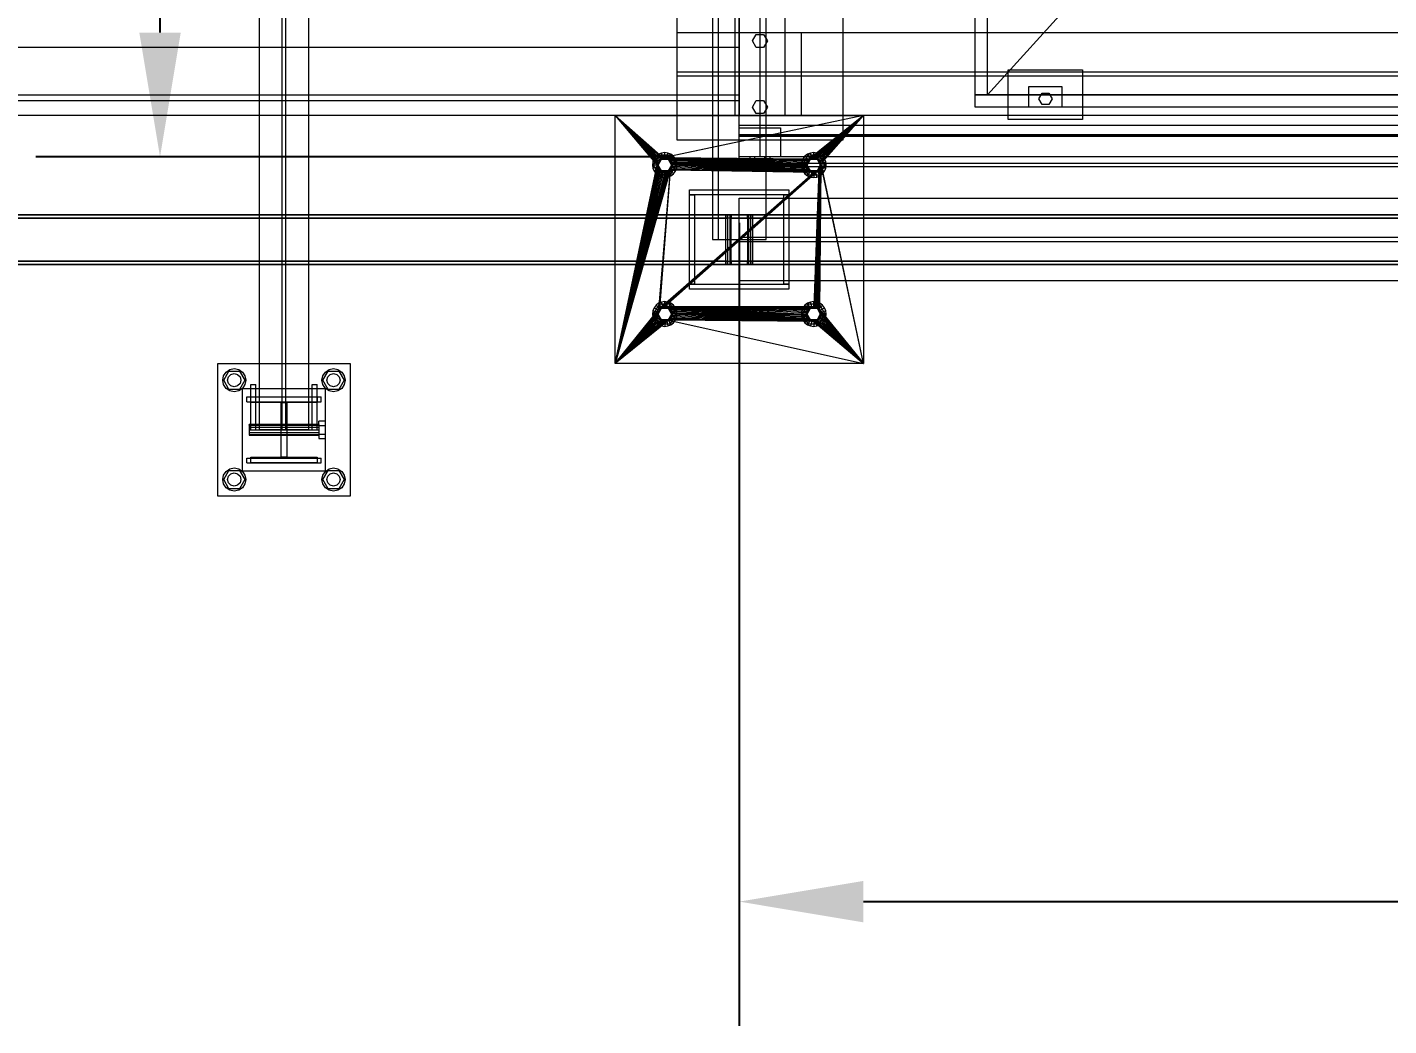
# Model space of a CAD drawing. Header units: millimetres. Extents: x -1970 to 34302, y -65268 to 6837.
# Drawn here: x 9709 to 11355, y -19700 to -18494 of the extents above; entities that cross this region are included whole.
import ezdxf

# ---------------------------------------------------------------- set-up
doc = ezdxf.new("R2010")
doc.units = ezdxf.units.MM
for name, color, linetype, lineweight in [('COTAS_O', 1, 'Continuous', 0), ('superior_C01', 7, 'Continuous', 0), ('superior_mezcladora', 7, 'Continuous', 0)]:
    doc.layers.add(name, color=color, linetype=linetype, lineweight=lineweight)
doc.dimstyles.new('R19_100', dxfattribs={"dimtxt": 250, "dimasz": 150, "dimexe": 150, "dimexo": 80, "dimgap": 100, "dimtad": 1, "dimtih": 1, "dimtoh": 1, "dimdsep": 46, "dimcen": 0.09, "dimadec": 0, "dimazin": 0, "dimtfac": 1, "dimtdec": 4, "dimtofl": 0, "dimtmove": 0, "dimatfit": 3, "dimfxl": 1, "dimtolj": 1, "dimtzin": 0, "dimarcsym": 0})

# ---------------------------------------------------------------- blocks, each defined once
blk = doc.blocks.new('*D28')
at = {"layer": 'COTAS_O', "color": 0, "lineweight": -2, "transparency": 16777216}
for p, q in [((10569.5, -18730), (10569.5, -19700)), ((16769.5, -18730), (16769.5, -19700)), ((10719.5, -19550), (16619.5, -19550))]:
    blk.add_line(p, q, dxfattribs=at)
at = {"layer": 'COTAS_O', "color": 0, "transparency": 16777216}
for points in [[(10719.5, -19525), (10719.5, -19575), (10569.5, -19550)], [(16619.5, -19525), (16619.5, -19575), (16769.5, -19550)]]:
    blk.add_solid(points, dxfattribs=at)
at = {"layer": 'Defpoints', "color": 0, "transparency": 16777216}
for p in [(10569.5, -18650), (16769.5, -18650), (16769.5, -19550)]:
    blk.add_point(p, dxfattribs=at)
blk = doc.blocks.new('*D29')
at = {"layer": 'COTAS_O', "color": 0, "lineweight": -2, "transparency": 16777216}
for p, q in [((10489.5, -17350), (9719.5, -17350)), ((9869.5, -18500), (9869.5, -17500)), ((10489.5, -18650), (9719.5, -18650))]:
    blk.add_line(p, q, dxfattribs=at)
at = {"layer": 'COTAS_O', "color": 0, "transparency": 16777216}
for points in [[(9844.5, -17500), (9894.5, -17500), (9869.5, -17350)], [(9844.5, -18500), (9894.5, -18500), (9869.5, -18650)]]:
    blk.add_solid(points, dxfattribs=at)
at = {"layer": 'Defpoints', "color": 0, "transparency": 16777216}
for p in [(9869.5, -17350), (10569.5, -17350), (10569.5, -18650)]:
    blk.add_point(p, dxfattribs=at)

msp = doc.modelspace()

# ---------------------------------------------------------------- linework, layer by layer
at = {"layer": 'superior_C01'}
for p, q in [((9989.232, -17020), (9989.232, -18980)), ((10016.732, -17020), (10016.732, -18980)), ((10021.732, -18980), (10021.732, -17020)), ((10049.232, -18980), (10049.232, -17020)), ((9939.232, -19060), (9939.232, -18900)), ((9939.232, -18900), (10099.232, -18900)), ((9949.332, -18910.101), (9953.874, -18907.066)), ((9953.874, -18907.066), (9959.232, -18906)), ((9959.232, -18906), (9964.589, -18907.066)), ((9964.589, -18907.066), (9969.131, -18910.101)), ((10069.332, -18910.101), (10073.874, -18907.066)), ((10073.874, -18907.066), (10079.232, -18906)), ((10079.232, -18906), (10084.589, -18907.066)), ((10084.589, -18907.066), (10089.131, -18910.101)), ((10099.232, -18900), (10099.232, -19060)), ((9945.232, -18920), (9946.298, -18914.642)), ((9946.298, -18925.358), (9945.232, -18920)), ((9946.298, -18914.642), (9949.332, -18910.101)), ((9946.432, -18920), (9952.832, -18908.915)), ((9952.832, -18931.085), (9946.432, -18920)), ((9951.232, -18920), (9952.304, -18916)), ((9952.304, -18924), (9951.232, -18920)), ((9952.304, -18916), (9955.232, -18913.072)), ((9952.832, -18908.915), (9965.632, -18908.915)), ((9955.232, -18913.072), (9959.232, -18912)), ((9959.232, -18912), (9963.232, -18913.072)), ((9963.232, -18913.072), (9966.16, -18916)), ((9965.632, -18908.915), (9972.032, -18920)), ((9972.032, -18920), (9965.632, -18931.085)), ((9966.16, -18916), (9967.232, -18920)), ((9967.232, -18920), (9966.16, -18924)), ((9969.131, -18910.101), (9972.166, -18914.642)), ((9972.166, -18914.642), (9973.232, -18920)), ((9973.232, -18920), (9972.166, -18925.358)), ((10065.232, -18920), (10066.298, -18914.642)), ((10066.298, -18925.358), (10065.232, -18920)), ((10066.298, -18914.642), (10069.332, -18910.101)), ((10066.432, -18920), (10072.832, -18908.915)), ((10072.832, -18931.085), (10066.432, -18920)), ((10071.232, -18920), (10072.304, -18916)), ((10072.304, -18924), (10071.232, -18920)), ((10072.304, -18916), (10075.232, -18913.072)), ((10072.832, -18908.915), (10085.632, -18908.915)), ((10075.232, -18913.072), (10079.232, -18912)), ((10079.232, -18912), (10083.232, -18913.072)), ((10083.232, -18913.072), (10086.16, -18916)), ((10085.632, -18908.915), (10092.032, -18920)), ((10092.032, -18920), (10085.632, -18931.085)), ((10086.16, -18916), (10087.232, -18920)), ((10087.232, -18920), (10086.16, -18924)), ((10089.131, -18910.101), (10092.166, -18914.642)), ((10092.166, -18914.642), (10093.232, -18920)), ((10093.232, -18920), (10092.166, -18925.358)), ((9949.332, -18929.899), (9946.298, -18925.358)), ((9953.874, -18932.934), (9949.332, -18929.899)), ((9955.232, -18926.928), (9952.304, -18924)), ((9965.632, -18931.085), (9952.832, -18931.085)), ((9959.232, -18934), (9953.874, -18932.934)), ((9959.232, -18928), (9955.232, -18926.928)), ((9963.232, -18926.928), (9959.232, -18928)), ((9964.589, -18932.934), (9959.232, -18934)), ((9966.16, -18924), (9963.232, -18926.928)), ((9969.131, -18929.899), (9964.589, -18932.934)), ((9972.166, -18925.358), (9969.131, -18929.899)), ((9969.232, -19030), (9969.232, -18930)), ((9969.232, -18930), (10069.232, -18930)), ((9979.232, -18980), (9979.232, -18925)), ((9979.232, -18925), (9985.232, -18925)), ((9985.232, -18980), (9985.232, -18925)), ((10053.232, -18980), (10053.232, -18925)), ((10053.232, -18925), (10059.232, -18925)), ((10059.232, -18980), (10059.232, -18925)), ((10069.332, -18929.899), (10066.298, -18925.358)), ((10069.232, -18930), (10069.232, -19030)), ((10073.874, -18932.934), (10069.332, -18929.899)), ((10075.232, -18926.928), (10072.304, -18924)), ((10085.632, -18931.085), (10072.832, -18931.085)), ((10079.232, -18934), (10073.874, -18932.934)), ((10079.232, -18928), (10075.232, -18926.928)), ((10083.232, -18926.928), (10079.232, -18928)), ((10084.589, -18932.934), (10079.232, -18934)), ((10086.16, -18924), (10083.232, -18926.928)), ((10089.131, -18929.899), (10084.589, -18932.934)), ((10092.166, -18925.358), (10089.131, -18929.899)), ((9974.232, -18940), (10064.232, -18940)), ((9974.232, -18946), (9974.232, -18940)), ((9974.232, -18946), (10064.232, -18946)), ((9979.232, -18947), (9979.232, -18940)), ((9979.232, -18940), (10059.232, -18940)), ((10059.232, -18947), (9979.232, -18947)), ((10015.732, -19013), (10015.732, -18947)), ((10015.732, -18947), (10022.732, -18947)), ((10022.732, -18947), (10022.732, -19013)), ((10059.232, -18940), (10059.232, -18947)), ((10064.232, -18946), (10064.232, -18940)), ((10061.232, -18974.8), (10061.232, -18969.6)), ((10069.232, -18969.6), (10061.232, -18969.6)), ((10069.232, -18969.6), (10069.232, -18974.8)), ((9977.232, -18974.457), (9977.232, -18973.6)), ((10061.232, -18973.6), (9977.232, -18973.6)), ((9977.232, -18974.457), (9977.232, -18976.8)), ((9977.232, -18974.457), (10061.232, -18974.457)), ((9977.232, -18976.8), (9977.232, -18980)), ((9977.232, -18976.8), (10061.232, -18976.8)), ((9977.232, -18980), (9977.232, -18983.2)), ((9977.232, -18980), (10061.232, -18980)), ((9977.232, -18983.2), (9977.232, -18985.543)), ((9977.232, -18983.2), (10061.232, -18983.2)), ((9977.232, -18985.543), (9977.232, -18986.4)), ((9977.232, -18985.543), (10061.232, -18985.543)), ((9977.232, -18986.4), (10061.232, -18986.4)), ((9979.232, -18980), (9985.232, -18980)), ((10049.232, -18980), (9989.232, -18980)), ((10021.732, -18980), (10016.732, -18980)), ((10053.232, -18980), (10059.232, -18980)), ((10061.232, -18973.6), (10061.232, -18974.457)), ((10061.232, -18974.457), (10061.232, -18976.8)), ((10061.232, -18974.8), (10061.232, -18985.2)), ((10061.232, -18974.8), (10069.232, -18974.8)), ((10061.232, -18976.8), (10061.232, -18980)), ((10061.232, -18980), (10061.232, -18983.2)), ((10061.232, -18983.2), (10061.232, -18985.543)), ((10061.232, -18985.2), (10061.232, -18990.4)), ((10061.232, -18985.2), (10069.232, -18985.2)), ((10061.232, -18985.543), (10061.232, -18986.4)), ((10069.232, -18974.8), (10069.232, -18985.2)), ((10069.232, -18985.2), (10069.232, -18990.4)), ((10061.232, -18990.4), (10069.232, -18990.4)), ((9974.232, -19014), (10064.232, -19014)), ((9974.232, -19020), (9974.232, -19014)), ((9974.232, -19020), (10064.232, -19020)), ((9979.232, -19020), (9979.232, -19013)), ((9979.232, -19013), (10059.232, -19013)), ((10059.232, -19020), (9979.232, -19020)), ((10022.732, -19013), (10015.732, -19013)), ((10059.232, -19013), (10059.232, -19020)), ((10064.232, -19020), (10064.232, -19014)), ((9945.232, -19040), (9946.298, -19034.642)), ((9946.298, -19034.642), (9949.332, -19030.101)), ((9946.432, -19040), (9952.832, -19028.915)), ((9949.332, -19030.101), (9953.874, -19027.066)), ((9951.232, -19040), (9952.304, -19036)), ((9952.304, -19036), (9955.232, -19033.072)), ((9952.832, -19028.915), (9965.632, -19028.915)), ((9953.874, -19027.066), (9959.232, -19026)), ((9955.232, -19033.072), (9959.232, -19032)), ((9959.232, -19026), (9964.589, -19027.066)), ((9959.232, -19032), (9963.232, -19033.072)), ((9963.232, -19033.072), (9966.16, -19036)), ((9964.589, -19027.066), (9969.131, -19030.101)), ((9965.632, -19028.915), (9972.032, -19040)), ((9966.16, -19036), (9967.232, -19040)), ((9969.131, -19030.101), (9972.166, -19034.642)), ((10069.232, -19030), (9969.232, -19030)), ((9972.166, -19034.642), (9973.232, -19040)), ((10065.232, -19040), (10066.298, -19034.642)), ((10066.298, -19034.642), (10069.332, -19030.101)), ((10066.432, -19040), (10072.832, -19028.915)), ((10069.332, -19030.101), (10073.874, -19027.066)), ((10071.232, -19040), (10072.304, -19036)), ((10072.304, -19036), (10075.232, -19033.072)), ((10072.832, -19028.915), (10085.632, -19028.915)), ((10073.874, -19027.066), (10079.232, -19026)), ((10075.232, -19033.072), (10079.232, -19032)), ((10079.232, -19026), (10084.589, -19027.066)), ((10079.232, -19032), (10083.232, -19033.072)), ((10083.232, -19033.072), (10086.16, -19036)), ((10084.589, -19027.066), (10089.131, -19030.101)), ((10085.632, -19028.915), (10092.032, -19040)), ((10086.16, -19036), (10087.232, -19040)), ((10089.131, -19030.101), (10092.166, -19034.642)), ((10092.166, -19034.642), (10093.232, -19040)), ((9946.298, -19045.358), (9945.232, -19040)), ((9949.332, -19049.899), (9946.298, -19045.358)), ((9952.832, -19051.085), (9946.432, -19040)), ((9953.874, -19052.934), (9949.332, -19049.899)), ((9952.304, -19044), (9951.232, -19040)), ((9955.232, -19046.928), (9952.304, -19044)), ((9965.632, -19051.085), (9952.832, -19051.085)), ((9959.232, -19054), (9953.874, -19052.934)), ((9959.232, -19048), (9955.232, -19046.928)), ((9963.232, -19046.928), (9959.232, -19048)), ((9964.589, -19052.934), (9959.232, -19054)), ((9966.16, -19044), (9963.232, -19046.928)), ((9969.131, -19049.899), (9964.589, -19052.934)), ((9972.032, -19040), (9965.632, -19051.085)), ((9967.232, -19040), (9966.16, -19044)), ((9972.166, -19045.358), (9969.131, -19049.899)), ((9973.232, -19040), (9972.166, -19045.358)), ((10066.298, -19045.358), (10065.232, -19040)), ((10069.332, -19049.899), (10066.298, -19045.358)), ((10072.832, -19051.085), (10066.432, -19040)), ((10073.874, -19052.934), (10069.332, -19049.899)), ((10072.304, -19044), (10071.232, -19040)), ((10075.232, -19046.928), (10072.304, -19044)), ((10085.632, -19051.085), (10072.832, -19051.085)), ((10079.232, -19054), (10073.874, -19052.934)), ((10079.232, -19048), (10075.232, -19046.928)), ((10083.232, -19046.928), (10079.232, -19048)), ((10084.589, -19052.934), (10079.232, -19054)), ((10086.16, -19044), (10083.232, -19046.928)), ((10089.131, -19049.899), (10084.589, -19052.934)), ((10092.032, -19040), (10085.632, -19051.085)), ((10087.232, -19040), (10086.16, -19044)), ((10092.166, -19045.358), (10089.131, -19049.899)), ((10093.232, -19040), (10092.166, -19045.358)), ((10099.232, -19060), (9939.232, -19060))]:
    msp.add_line(p, q, dxfattribs=at)
at = {"layer": 'superior_mezcladora'}
for p, q in [((10537.029, -17250), (10537.029, -18750)), ((10544.529, -18750), (10544.529, -17250)), ((10602.029, -18750), (10602.029, -17250)), ((10569.529, -18650), (10569.529, -17350)), ((10594.529, -17350), (10594.529, -18650)), ((10569.529, -18625), (10569.529, -17375)), ((10594.529, -17375), (10594.529, -18625)), ((10564.529, -18600), (10564.529, -17400)), ((10569.529, -17400), (10569.529, -18600)), ((10624.529, -17400), (10624.529, -18600)), ((10854.529, -18575), (10854.529, -17425)), ((10869.529, -18575), (10869.529, -17425)), ((10869.529, -18575), (11119.529, -18300)), ((10494.529, -18630), (10494.529, -18470)), ((10694.529, -18470), (10694.529, -18630)), ((10494.529, -18600), (10494.529, -18500)), ((10494.529, -18500), (16814.529, -18500)), ((10544.529, -18600), (10544.529, -18500)), ((10544.529, -18500), (10644.529, -18500)), ((10585.529, -18510), (10590.029, -18502.206)), ((10590.029, -18517.794), (10585.529, -18510)), ((10590.029, -18502.206), (10599.029, -18502.206)), ((10599.029, -18502.206), (10603.529, -18510)), ((10603.529, -18510), (10599.029, -18517.794)), ((10644.529, -18500), (10644.529, -18600)), ((9119.529, -18517.5), (10569.529, -18517.5)), ((10569.529, -18517.5), (10569.529, -18582.5)), ((10599.029, -18517.794), (10590.029, -18517.794)), ((10894.529, -18605), (10894.529, -18545)), ((10894.529, -18545), (10984.529, -18545)), ((10984.529, -18545), (10984.529, -18605)), ((10494.529, -18552.8), (10494.529, -18547.2)), ((10494.529, -18547.2), (16814.529, -18547.2)), ((16814.529, -18552.8), (10494.529, -18552.8)), ((9119.529, -18575), (10569.529, -18575)), ((10569.529, -18575), (10569.529, -18582.5)), ((10854.529, -18590), (10854.529, -18575)), ((10854.529, -18575), (11834.529, -18575)), ((10869.529, -18575), (10854.529, -18575)), ((11819.529, -18575), (10869.529, -18575)), ((10919.529, -18590), (10919.529, -18565)), ((10919.529, -18565), (10959.529, -18565)), ((10931.529, -18580), (10935.529, -18573.072)), ((10935.529, -18573.072), (10943.529, -18573.072)), ((10943.529, -18573.072), (10947.529, -18580)), ((10959.529, -18565), (10959.529, -18590)), ((10569.529, -18582.5), (9119.529, -18582.5)), ((10585.529, -18590), (10590.029, -18582.206)), ((10590.029, -18597.794), (10585.529, -18590)), ((10590.029, -18582.206), (10599.029, -18582.206)), ((10599.029, -18582.206), (10603.529, -18590)), ((10603.529, -18590), (10599.029, -18597.794)), ((11834.529, -18590), (10854.529, -18590)), ((10959.529, -18590), (10919.529, -18590)), ((10935.529, -18586.928), (10931.529, -18580)), ((10943.529, -18586.928), (10935.529, -18586.928)), ((10947.529, -18580), (10943.529, -18586.928)), ((10569.529, -18600), (9119.529, -18600)), ((10419.529, -18900), (10419.529, -18600)), ((10419.529, -18600), (10470.529, -18660)), ((10419.529, -18600), (10470.702, -18658.244)), ((10419.529, -18600), (10471.214, -18656.556)), ((10419.529, -18600), (10472.045, -18655)), ((10419.529, -18600), (10473.165, -18653.636)), ((10419.529, -18600), (10474.528, -18652.517)), ((10419.529, -18600), (10476.084, -18651.685)), ((10419.529, -18600), (10477.773, -18651.173)), ((10419.529, -18600), (10719.529, -18600)), ((10719.529, -18600), (10477.773, -18651.173)), ((10719.529, -18600), (10479.529, -18651)), ((16814.529, -18600), (10494.529, -18600)), ((10644.529, -18600), (10544.529, -18600)), ((10624.529, -18600), (10564.529, -18600)), ((10599.029, -18597.794), (10590.029, -18597.794)), ((10719.529, -18600), (10654.528, -18652.517)), ((10719.529, -18600), (10656.084, -18651.685)), ((10719.529, -18600), (10657.773, -18651.173)), ((10719.529, -18600), (10659.529, -18651)), ((10719.529, -18600), (10661.284, -18651.173)), ((10719.529, -18600), (10662.973, -18651.685)), ((10719.529, -18600), (10664.529, -18652.517)), ((10719.529, -18600), (10665.893, -18653.636)), ((10719.529, -18600), (10667.012, -18655)), ((10719.529, -18600), (10667.843, -18656.556)), ((10719.529, -18600), (10668.356, -18658.244)), ((10719.529, -18600), (10719.529, -18900)), ((10984.529, -18605), (10894.529, -18605)), ((10569.529, -18662), (10569.529, -18612)), ((10569.529, -18612), (16769.529, -18612)), ((10569.529, -18650), (10569.529, -18615)), ((10569.529, -18615), (10619.529, -18615)), ((10569.529, -18658), (10569.529, -18623)), ((10569.529, -18623), (16769.529, -18623)), ((10569.529, -18650), (10569.529, -18625)), ((10569.529, -18625), (16769.529, -18625)), ((10594.529, -18625), (10569.529, -18625)), ((16169.529, -18625), (10594.529, -18625)), ((10619.529, -18615), (10619.529, -18650)), ((10694.529, -18630), (10494.529, -18630)), ((10419.529, -18900), (10470.529, -18660)), ((10465.04, -18656.118), (10464.529, -18660)), ((10470.529, -18660), (10464.529, -18660)), ((10464.529, -18660), (10465.04, -18663.882)), ((10466.538, -18652.5), (10465.04, -18656.118)), ((10470.835, -18657.671), (10465.04, -18656.118)), ((10472.604, -18648.006), (10465.679, -18660)), ((10471.529, -18660), (10465.679, -18660)), ((10465.679, -18660), (10472.604, -18671.994)), ((10468.922, -18649.393), (10466.538, -18652.5)), ((10471.734, -18655.5), (10466.538, -18652.5)), ((10472.029, -18647.01), (10468.922, -18649.393)), ((10473.165, -18653.636), (10468.922, -18649.393)), ((10470.529, -18660), (10470.835, -18657.671)), ((10470.702, -18658.244), (10470.529, -18660)), ((10470.529, -18660), (10470.702, -18661.756)), ((10470.835, -18662.329), (10470.529, -18660)), ((10471.214, -18656.556), (10470.702, -18658.244)), ((10470.835, -18657.671), (10471.734, -18655.5)), ((10472.045, -18655), (10471.214, -18656.556)), ((10471.529, -18660), (10475.529, -18653.072)), ((10471.529, -18660), (10471.801, -18657.929)), ((10471.801, -18662.071), (10471.529, -18660)), ((10475.529, -18666.928), (10471.529, -18660)), ((10471.734, -18655.5), (10473.165, -18653.636)), ((10471.801, -18657.929), (10472.6, -18656)), ((10475.646, -18645.511), (10472.029, -18647.01)), ((10475.029, -18652.206), (10472.029, -18647.01)), ((10473.165, -18653.636), (10472.045, -18655)), ((10472.6, -18656), (10473.872, -18654.343)), ((10486.454, -18648.006), (10472.604, -18648.006)), ((10475.529, -18653.072), (10472.604, -18648.006)), ((10473.165, -18653.636), (10475.029, -18652.206)), ((10474.528, -18652.517), (10473.165, -18653.636)), ((10473.872, -18654.343), (10475.529, -18653.072)), ((10476.084, -18651.685), (10474.528, -18652.517)), ((10475.029, -18652.206), (10477.199, -18651.307)), ((10475.529, -18653.072), (10477.458, -18652.273)), ((10475.529, -18653.072), (10483.529, -18653.072)), ((10479.529, -18645), (10475.646, -18645.511)), ((10477.199, -18651.307), (10475.646, -18645.511)), ((10477.773, -18651.173), (10476.084, -18651.685)), ((10477.199, -18651.307), (10479.529, -18651)), ((10477.458, -18652.273), (10479.529, -18652)), ((10479.529, -18651), (10477.773, -18651.173)), ((10483.411, -18645.511), (10479.529, -18645)), ((10479.529, -18651), (10479.529, -18645)), ((10481.284, -18651.173), (10479.529, -18651)), ((10479.529, -18651), (10650.702, -18658.244)), ((10479.529, -18651), (10651.214, -18656.556)), ((10479.529, -18651), (10652.045, -18655)), ((10479.529, -18651), (10653.165, -18653.636)), ((10479.529, -18651), (10654.528, -18652.517)), ((10479.529, -18651), (10481.858, -18651.307)), ((10479.529, -18652), (10481.599, -18652.273)), ((10482.973, -18651.685), (10481.284, -18651.173)), ((10481.284, -18651.173), (10650.702, -18658.244)), ((10481.599, -18652.273), (10483.529, -18653.072)), ((10481.858, -18651.307), (10483.411, -18645.511)), ((10481.858, -18651.307), (10484.029, -18652.206)), ((10484.529, -18652.517), (10482.973, -18651.685)), ((10482.973, -18651.685), (10650.702, -18658.244)), ((10487.029, -18647.01), (10483.411, -18645.511)), ((10483.529, -18653.072), (10486.454, -18648.006)), ((10483.529, -18653.072), (10485.185, -18654.343)), ((10483.529, -18653.072), (10487.529, -18660)), ((10487.529, -18660), (10483.529, -18666.928)), ((10484.029, -18652.206), (10487.029, -18647.01)), ((10484.029, -18652.206), (10485.893, -18653.636)), ((10485.893, -18653.636), (10484.529, -18652.517)), ((10484.529, -18652.517), (10650.702, -18658.244)), ((10485.185, -18654.343), (10486.457, -18656)), ((10485.893, -18653.636), (10490.135, -18649.393)), ((10487.012, -18655), (10485.893, -18653.636)), ((10485.893, -18653.636), (10650.702, -18658.244)), ((10485.893, -18653.636), (10487.323, -18655.5)), ((10493.379, -18660), (10486.454, -18648.006)), ((10486.454, -18671.994), (10493.379, -18660)), ((10486.457, -18656), (10487.256, -18657.929)), ((10487.843, -18656.556), (10487.012, -18655)), ((10487.012, -18655), (10650.702, -18658.244)), ((10490.135, -18649.393), (10487.029, -18647.01)), ((10487.256, -18657.929), (10487.529, -18660)), ((10487.529, -18660), (10487.256, -18662.071)), ((10487.323, -18655.5), (10492.519, -18652.5)), ((10487.323, -18655.5), (10488.222, -18657.671)), ((10493.379, -18660), (10487.529, -18660)), ((10488.356, -18658.244), (10487.843, -18656.556)), ((10487.843, -18656.556), (10650.702, -18658.244)), ((10488.222, -18657.671), (10494.017, -18656.118)), ((10488.222, -18657.671), (10488.529, -18660)), ((10488.529, -18660), (10488.222, -18662.329)), ((10488.529, -18660), (10488.356, -18658.244)), ((10488.356, -18658.244), (10650.702, -18658.244)), ((10488.356, -18661.756), (10488.529, -18660)), ((10488.529, -18660), (10650.702, -18658.244)), ((10650.529, -18660), (10488.529, -18660)), ((10650.702, -18661.756), (10488.529, -18660)), ((10651.214, -18663.444), (10488.529, -18660)), ((10652.045, -18665), (10488.529, -18660)), ((10653.165, -18666.364), (10488.529, -18660)), ((10654.528, -18667.483), (10488.529, -18660)), ((10656.084, -18668.315), (10488.529, -18660)), ((10657.773, -18668.827), (10488.529, -18660)), ((10659.529, -18669), (10488.529, -18660)), ((10494.529, -18660), (10488.529, -18660)), ((10492.519, -18652.5), (10490.135, -18649.393)), ((10494.017, -18656.118), (10492.519, -18652.5)), ((10494.529, -18660), (10494.017, -18656.118)), ((10494.017, -18663.882), (10494.529, -18660)), ((16769.529, -18650), (10569.529, -18650)), ((10594.529, -18650), (10569.529, -18650)), ((10619.529, -18650), (10569.529, -18650)), ((16769.529, -18658), (10569.529, -18658)), ((10588.529, -18650), (10582.529, -18650)), ((10582.529, -18662), (10582.529, -18650)), ((10600.529, -18650), (10588.529, -18650)), ((10588.529, -18662), (10588.529, -18650)), ((10606.529, -18650), (10600.529, -18650)), ((10600.529, -18662), (10600.529, -18650)), ((10606.529, -18650), (10606.529, -18662)), ((10645.04, -18656.118), (10644.529, -18660)), ((10650.529, -18660), (10644.529, -18660)), ((10644.529, -18660), (10645.04, -18663.882)), ((10646.538, -18652.5), (10645.04, -18656.118)), ((10650.835, -18657.671), (10645.04, -18656.118)), ((10652.604, -18648.006), (10645.679, -18660)), ((10651.529, -18660), (10645.679, -18660)), ((10645.679, -18660), (10652.604, -18671.994)), ((10648.922, -18649.393), (10646.538, -18652.5)), ((10651.734, -18655.5), (10646.538, -18652.5)), ((10652.029, -18647.01), (10648.922, -18649.393)), ((10653.165, -18653.636), (10648.922, -18649.393)), ((10650.529, -18660), (10650.835, -18657.671)), ((10650.702, -18658.244), (10650.529, -18660)), ((10650.529, -18660), (10650.702, -18661.756)), ((10650.835, -18662.329), (10650.529, -18660)), ((10651.214, -18656.556), (10650.702, -18658.244)), ((10650.835, -18657.671), (10651.734, -18655.5)), ((10652.045, -18655), (10651.214, -18656.556)), ((10651.529, -18660), (10655.529, -18653.072)), ((10651.529, -18660), (10651.801, -18657.929)), ((10651.801, -18662.071), (10651.529, -18660)), ((10655.529, -18666.928), (10651.529, -18660)), ((10651.734, -18655.5), (10653.165, -18653.636)), ((10651.801, -18657.929), (10652.6, -18656)), ((10655.646, -18645.511), (10652.029, -18647.01)), ((10655.029, -18652.206), (10652.029, -18647.01)), ((10653.165, -18653.636), (10652.045, -18655)), ((10652.6, -18656), (10653.872, -18654.343)), ((10666.454, -18648.006), (10652.604, -18648.006)), ((10655.529, -18653.072), (10652.604, -18648.006)), ((10653.165, -18653.636), (10655.029, -18652.206)), ((10654.528, -18652.517), (10653.165, -18653.636)), ((10653.872, -18654.343), (10655.529, -18653.072)), ((10656.084, -18651.685), (10654.528, -18652.517)), ((10655.029, -18652.206), (10657.199, -18651.307)), ((10655.529, -18653.072), (10657.458, -18652.273)), ((10655.529, -18653.072), (10663.529, -18653.072)), ((10659.529, -18645), (10655.646, -18645.511)), ((10657.199, -18651.307), (10655.646, -18645.511)), ((10657.773, -18651.173), (10656.084, -18651.685)), ((10657.199, -18651.307), (10659.529, -18651)), ((10657.458, -18652.273), (10659.529, -18652)), ((10659.529, -18651), (10657.773, -18651.173)), ((10663.411, -18645.511), (10659.529, -18645)), ((10659.529, -18651), (10659.529, -18645)), ((10661.284, -18651.173), (10659.529, -18651)), ((10659.529, -18651), (10661.858, -18651.307)), ((10659.529, -18652), (10661.599, -18652.273)), ((10668.529, -18660), (10659.529, -18831)), ((10662.973, -18651.685), (10661.284, -18651.173)), ((10668.529, -18660), (10661.284, -18831.173)), ((10661.599, -18652.273), (10663.529, -18653.072)), ((10661.858, -18651.307), (10663.411, -18645.511)), ((10661.858, -18651.307), (10664.029, -18652.206)), ((10664.529, -18652.517), (10662.973, -18651.685)), ((10662.973, -18831.685), (10668.529, -18660)), ((10667.029, -18647.01), (10663.411, -18645.511)), ((10663.529, -18653.072), (10666.454, -18648.006)), ((10663.529, -18653.072), (10665.185, -18654.343)), ((10663.529, -18653.072), (10667.529, -18660)), ((10667.529, -18660), (10663.529, -18666.928)), ((10664.029, -18652.206), (10667.029, -18647.01)), ((10664.029, -18652.206), (10665.893, -18653.636)), ((10665.893, -18653.636), (10664.529, -18652.517)), ((10664.529, -18832.517), (10668.529, -18660)), ((10665.185, -18654.343), (10666.457, -18656)), ((10665.893, -18653.636), (10670.135, -18649.393)), ((10667.012, -18655), (10665.893, -18653.636)), ((10665.893, -18653.636), (10667.323, -18655.5)), ((10665.893, -18833.636), (10668.529, -18660)), ((10673.379, -18660), (10666.454, -18648.006)), ((10666.454, -18671.994), (10673.379, -18660)), ((10666.457, -18656), (10667.256, -18657.929)), ((10667.843, -18656.556), (10667.012, -18655)), ((10667.012, -18835), (10668.529, -18660)), ((10670.135, -18649.393), (10667.029, -18647.01)), ((10667.256, -18657.929), (10667.529, -18660)), ((10667.529, -18660), (10667.256, -18662.071)), ((10667.323, -18655.5), (10672.519, -18652.5)), ((10667.323, -18655.5), (10668.222, -18657.671)), ((10673.379, -18660), (10667.529, -18660)), ((10668.356, -18658.244), (10667.843, -18656.556)), ((10668.222, -18657.671), (10674.017, -18656.118)), ((10668.222, -18657.671), (10668.529, -18660)), ((10668.529, -18660), (10668.222, -18662.329)), ((10719.529, -18900), (10668.356, -18658.244)), ((10668.529, -18660), (10668.356, -18658.244)), ((10668.356, -18661.756), (10668.529, -18660)), ((10719.529, -18900), (10668.529, -18660)), ((10674.529, -18660), (10668.529, -18660)), ((10672.519, -18652.5), (10670.135, -18649.393)), ((10674.017, -18656.118), (10672.519, -18652.5)), ((10674.529, -18660), (10674.017, -18656.118)), ((10674.017, -18663.882), (10674.529, -18660)), ((10470.702, -18661.756), (10419.529, -18900)), ((10471.214, -18663.444), (10419.529, -18900)), ((10472.045, -18665), (10419.529, -18900)), ((10473.165, -18666.364), (10419.529, -18900)), ((10485.893, -18666.364), (10419.529, -18900)), ((10474.528, -18667.483), (10419.529, -18900)), ((10484.529, -18667.483), (10419.529, -18900)), ((10476.084, -18668.315), (10419.529, -18900)), ((10482.973, -18668.315), (10419.529, -18900)), ((10477.773, -18668.827), (10419.529, -18900)), ((10481.284, -18668.827), (10419.529, -18900)), ((10479.529, -18669), (10419.529, -18900)), ((10470.835, -18662.329), (10465.04, -18663.882)), ((10465.04, -18663.882), (10466.538, -18667.5)), ((10471.734, -18664.5), (10466.538, -18667.5)), ((10466.538, -18667.5), (10468.922, -18670.607)), ((10473.165, -18666.364), (10468.922, -18670.607)), ((10468.922, -18670.607), (10472.029, -18672.99)), ((10470.702, -18661.756), (10471.214, -18663.444)), ((10471.734, -18664.5), (10470.835, -18662.329)), ((10471.214, -18663.444), (10472.045, -18665)), ((10473.165, -18666.364), (10471.734, -18664.5)), ((10472.6, -18664), (10471.801, -18662.071)), ((10475.029, -18667.794), (10472.029, -18672.99)), ((10472.029, -18672.99), (10475.646, -18674.489)), ((10472.045, -18665), (10473.165, -18666.364)), ((10485.893, -18666.364), (10472.045, -18835)), ((10473.872, -18665.657), (10472.6, -18664)), ((10475.529, -18666.928), (10472.604, -18671.994)), ((10472.604, -18671.994), (10486.454, -18671.994)), ((10473.165, -18666.364), (10474.528, -18667.483)), ((10485.893, -18666.364), (10473.165, -18833.636)), ((10665.893, -18666.364), (10473.165, -18833.636)), ((10475.029, -18667.794), (10473.165, -18666.364)), ((10664.529, -18667.483), (10473.165, -18833.636)), ((10662.973, -18668.315), (10473.165, -18833.636)), ((10661.284, -18668.827), (10473.165, -18833.636)), ((10659.529, -18669), (10473.165, -18833.636)), ((10475.529, -18666.928), (10473.872, -18665.657)), ((10665.893, -18666.364), (10474.528, -18832.517)), ((10474.528, -18667.483), (10476.084, -18668.315)), ((10477.199, -18668.693), (10475.029, -18667.794)), ((10477.458, -18667.727), (10475.529, -18666.928)), ((10483.529, -18666.928), (10475.529, -18666.928)), ((10477.199, -18668.693), (10475.646, -18674.489)), ((10475.646, -18674.489), (10479.529, -18675)), ((10665.893, -18666.364), (10476.084, -18831.685)), ((10476.084, -18668.315), (10477.773, -18668.827)), ((10479.529, -18669), (10477.199, -18668.693)), ((10479.529, -18668), (10477.458, -18667.727)), ((10665.893, -18666.364), (10477.773, -18831.173)), ((10477.773, -18668.827), (10479.529, -18669)), ((10665.893, -18666.364), (10479.529, -18831)), ((10481.599, -18667.727), (10479.529, -18668)), ((10481.858, -18668.693), (10479.529, -18669)), ((10479.529, -18669), (10481.284, -18668.827)), ((10479.529, -18669), (10479.529, -18675)), ((10479.529, -18675), (10483.411, -18674.489)), ((10481.284, -18668.827), (10482.973, -18668.315)), ((10483.529, -18666.928), (10481.599, -18667.727)), ((10484.029, -18667.794), (10481.858, -18668.693)), ((10481.858, -18668.693), (10483.411, -18674.489)), ((10482.973, -18668.315), (10484.529, -18667.483)), ((10483.411, -18674.489), (10487.029, -18672.99)), ((10485.185, -18665.657), (10483.529, -18666.928)), ((10483.529, -18666.928), (10486.454, -18671.994)), ((10485.893, -18666.364), (10484.029, -18667.794)), ((10484.029, -18667.794), (10487.029, -18672.99)), ((10484.529, -18667.483), (10485.893, -18666.364)), ((10486.457, -18664), (10485.185, -18665.657)), ((10487.323, -18664.5), (10485.893, -18666.364)), ((10485.893, -18666.364), (10487.012, -18665)), ((10659.529, -18669), (10485.893, -18666.364)), ((10485.893, -18666.364), (10490.135, -18670.607)), ((10487.256, -18662.071), (10486.457, -18664)), ((10487.012, -18665), (10487.843, -18663.444)), ((10659.529, -18669), (10487.012, -18665)), ((10487.029, -18672.99), (10490.135, -18670.607)), ((10488.222, -18662.329), (10487.323, -18664.5)), ((10487.323, -18664.5), (10492.519, -18667.5)), ((10487.843, -18663.444), (10488.356, -18661.756)), ((10659.529, -18669), (10487.843, -18663.444)), ((10488.222, -18662.329), (10494.017, -18663.882)), ((10659.529, -18669), (10488.356, -18661.756)), ((10490.135, -18670.607), (10492.519, -18667.5)), ((10492.519, -18667.5), (10494.017, -18663.882)), ((16769.529, -18662), (10569.529, -18662)), ((10588.529, -18662), (10582.529, -18662)), ((10600.529, -18662), (10588.529, -18662)), ((10600.529, -18662), (10606.529, -18662)), ((10650.835, -18662.329), (10645.04, -18663.882)), ((10645.04, -18663.882), (10646.538, -18667.5)), ((10651.734, -18664.5), (10646.538, -18667.5)), ((10646.538, -18667.5), (10648.922, -18670.607)), ((10653.165, -18666.364), (10648.922, -18670.607)), ((10648.922, -18670.607), (10652.029, -18672.99)), ((10650.702, -18661.756), (10651.214, -18663.444)), ((10651.734, -18664.5), (10650.835, -18662.329)), ((10651.214, -18663.444), (10652.045, -18665)), ((10653.165, -18666.364), (10651.734, -18664.5)), ((10652.6, -18664), (10651.801, -18662.071)), ((10655.029, -18667.794), (10652.029, -18672.99)), ((10652.029, -18672.99), (10655.646, -18674.489)), ((10652.045, -18665), (10653.165, -18666.364)), ((10653.872, -18665.657), (10652.6, -18664)), ((10655.529, -18666.928), (10652.604, -18671.994)), ((10652.604, -18671.994), (10666.454, -18671.994)), ((10653.165, -18666.364), (10654.528, -18667.483)), ((10655.029, -18667.794), (10653.165, -18666.364)), ((10655.529, -18666.928), (10653.872, -18665.657)), ((10654.528, -18667.483), (10656.084, -18668.315)), ((10657.199, -18668.693), (10655.029, -18667.794)), ((10657.458, -18667.727), (10655.529, -18666.928)), ((10663.529, -18666.928), (10655.529, -18666.928)), ((10657.199, -18668.693), (10655.646, -18674.489)), ((10655.646, -18674.489), (10659.529, -18675)), ((10656.084, -18668.315), (10657.773, -18668.827)), ((10659.529, -18669), (10657.199, -18668.693)), ((10659.529, -18668), (10657.458, -18667.727)), ((10657.773, -18668.827), (10659.529, -18669)), ((10668.356, -18661.756), (10659.529, -18831)), ((10667.843, -18663.444), (10659.529, -18831)), ((10667.012, -18665), (10659.529, -18831)), ((10665.893, -18666.364), (10659.529, -18831)), ((10661.599, -18667.727), (10659.529, -18668)), ((10661.858, -18668.693), (10659.529, -18669)), ((10659.529, -18669), (10661.284, -18668.827)), ((10659.529, -18669), (10659.529, -18675)), ((10659.529, -18675), (10663.411, -18674.489)), ((10661.284, -18668.827), (10662.973, -18668.315)), ((10663.529, -18666.928), (10661.599, -18667.727)), ((10664.029, -18667.794), (10661.858, -18668.693)), ((10661.858, -18668.693), (10663.411, -18674.489)), ((10662.973, -18668.315), (10664.529, -18667.483)), ((10663.411, -18674.489), (10667.029, -18672.99)), ((10665.185, -18665.657), (10663.529, -18666.928)), ((10663.529, -18666.928), (10666.454, -18671.994)), ((10665.893, -18666.364), (10664.029, -18667.794)), ((10664.029, -18667.794), (10667.029, -18672.99)), ((10664.529, -18667.483), (10665.893, -18666.364)), ((10666.457, -18664), (10665.185, -18665.657)), ((10667.323, -18664.5), (10665.893, -18666.364)), ((10665.893, -18666.364), (10667.012, -18665)), ((10665.893, -18666.364), (10670.135, -18670.607)), ((10667.256, -18662.071), (10666.457, -18664)), ((10667.012, -18665), (10667.843, -18663.444)), ((10667.029, -18672.99), (10670.135, -18670.607)), ((10668.222, -18662.329), (10667.323, -18664.5)), ((10667.323, -18664.5), (10672.519, -18667.5)), ((10667.843, -18663.444), (10668.356, -18661.756)), ((10668.222, -18662.329), (10674.017, -18663.882)), ((10670.135, -18670.607), (10672.519, -18667.5)), ((10672.519, -18667.5), (10674.017, -18663.882)), ((10509.529, -18696), (10509.529, -18690)), ((10509.529, -18690), (10629.529, -18690)), ((10629.529, -18690), (10629.529, -18696)), ((10629.529, -18696), (10509.529, -18696)), ((10509.529, -18804), (10509.529, -18696)), ((10509.529, -18696), (10515.529, -18696)), ((10515.529, -18696), (10515.529, -18804)), ((10569.529, -18800), (10569.529, -18700)), ((10569.529, -18700), (16769.529, -18700)), ((10623.529, -18804), (10623.529, -18696)), ((10623.529, -18696), (10629.529, -18696)), ((10629.529, -18696), (10629.529, -18804)), ((10553.33, -18720), (9228.33, -18720)), ((9230.49, -18720), (10555.49, -18720)), ((9230.49, -18724), (10555.49, -18724)), ((10583.567, -18720), (9258.567, -18720)), ((10583.567, -18724), (9258.567, -18724)), ((9260.727, -18720), (10585.727, -18720)), ((10553.33, -18780), (10553.33, -18720)), ((10553.33, -18720), (10555.49, -18720)), ((10555.49, -18720), (10555.49, -18780)), ((10555.49, -18724), (10555.49, -18720)), ((10555.49, -18720), (10583.567, -18720)), ((10583.567, -18724), (10555.49, -18724)), ((12624.784, -18720), (10558.117, -18720)), ((10558.117, -18720), (10558.117, -18780)), ((10559.639, -18720), (10558.117, -18720)), ((10559.639, -18780), (10559.639, -18720)), ((10559.639, -18720), (12626.305, -18720)), ((10559.639, -18720), (10559.639, -18724)), ((10579.418, -18720), (10559.639, -18720)), ((10559.639, -18724), (12626.305, -18724)), ((10559.639, -18724), (10579.418, -18724)), ((12646.085, -18720), (10579.418, -18720)), ((10579.418, -18720), (10579.418, -18780)), ((10580.94, -18720), (10579.418, -18720)), ((10579.418, -18724), (10579.418, -18720)), ((12646.085, -18724), (10579.418, -18724)), ((10580.94, -18780), (10580.94, -18720)), ((10580.94, -18720), (12647.606, -18720)), ((10583.567, -18780), (10583.567, -18720)), ((10583.567, -18720), (10585.727, -18720)), ((10583.567, -18720), (10583.567, -18724)), ((10585.727, -18720), (10585.727, -18780)), ((10537.029, -18750), (10602.029, -18750)), ((10537.029, -18750), (10544.529, -18750)), ((10569.529, -18752.8), (10569.529, -18747.2)), ((10569.529, -18747.2), (16769.529, -18747.2)), ((16769.529, -18752.8), (10569.529, -18752.8)), ((9228.33, -18780), (10553.33, -18780)), ((10555.49, -18776), (9230.49, -18776)), ((10555.49, -18780), (9230.49, -18780)), ((9258.567, -18776), (10583.567, -18776)), ((9258.567, -18780), (10583.567, -18780)), ((10585.727, -18780), (9260.727, -18780)), ((10555.49, -18780), (10553.33, -18780)), ((10555.49, -18780), (10555.49, -18776)), ((10555.49, -18776), (10583.567, -18776)), ((10583.567, -18780), (10555.49, -18780)), ((10558.117, -18780), (12624.784, -18780)), ((10558.117, -18780), (10559.639, -18780)), ((12626.305, -18776), (10559.639, -18776)), ((10559.639, -18776), (10559.639, -18780)), ((10579.418, -18776), (10559.639, -18776)), ((12626.305, -18780), (10559.639, -18780)), ((10559.639, -18780), (10579.418, -18780)), ((10579.418, -18780), (10579.418, -18776)), ((10579.418, -18776), (12646.085, -18776)), ((10579.418, -18780), (12646.085, -18780)), ((10579.418, -18780), (10580.94, -18780)), ((12647.606, -18780), (10580.94, -18780)), ((10583.567, -18776), (10583.567, -18780)), ((10585.727, -18780), (10583.567, -18780)), ((10509.529, -18810), (10509.529, -18804)), ((10509.529, -18804), (10629.529, -18804)), ((10515.529, -18804), (10509.529, -18804)), ((16769.529, -18800), (10569.529, -18800)), ((10629.529, -18804), (10623.529, -18804)), ((10629.529, -18804), (10629.529, -18810)), ((10629.529, -18810), (10509.529, -18810)), ((10419.529, -18900), (10472.045, -18835)), ((10419.529, -18900), (10471.214, -18836.556)), ((10419.529, -18900), (10470.702, -18838.244)), ((10470.529, -18840), (10419.529, -18900)), ((10465.04, -18836.118), (10464.529, -18840)), ((10470.529, -18840), (10464.529, -18840)), ((10464.529, -18840), (10465.04, -18843.882)), ((10466.538, -18832.5), (10465.04, -18836.118)), ((10470.835, -18837.671), (10465.04, -18836.118)), ((10472.604, -18828.006), (10465.679, -18840)), ((10471.529, -18840), (10465.679, -18840)), ((10465.679, -18840), (10472.604, -18851.994)), ((10468.922, -18829.393), (10466.538, -18832.5)), ((10471.734, -18835.5), (10466.538, -18832.5)), ((10472.029, -18827.01), (10468.922, -18829.393)), ((10473.165, -18833.636), (10468.922, -18829.393)), ((10470.529, -18840), (10470.835, -18837.671)), ((10470.702, -18838.244), (10470.529, -18840)), ((10470.529, -18840), (10470.702, -18841.756)), ((10470.835, -18842.329), (10470.529, -18840)), ((10471.214, -18836.556), (10470.702, -18838.244)), ((10470.835, -18837.671), (10471.734, -18835.5)), ((10472.045, -18835), (10471.214, -18836.556)), ((10471.529, -18840), (10475.529, -18833.072)), ((10471.529, -18840), (10471.801, -18837.929)), ((10471.801, -18842.071), (10471.529, -18840)), ((10475.529, -18846.928), (10471.529, -18840)), ((10471.734, -18835.5), (10473.165, -18833.636)), ((10471.801, -18837.929), (10472.6, -18836)), ((10475.646, -18825.511), (10472.029, -18827.01)), ((10475.029, -18832.206), (10472.029, -18827.01)), ((10473.165, -18833.636), (10472.045, -18835)), ((10472.6, -18836), (10473.872, -18834.343)), ((10486.454, -18828.006), (10472.604, -18828.006)), ((10475.529, -18833.072), (10472.604, -18828.006)), ((10473.165, -18833.636), (10475.029, -18832.206)), ((10474.528, -18832.517), (10473.165, -18833.636)), ((10473.872, -18834.343), (10475.529, -18833.072)), ((10476.084, -18831.685), (10474.528, -18832.517)), ((10475.029, -18832.206), (10477.199, -18831.307)), ((10475.529, -18833.072), (10477.458, -18832.273)), ((10475.529, -18833.072), (10483.529, -18833.072)), ((10479.529, -18825), (10475.646, -18825.511)), ((10477.199, -18831.307), (10475.646, -18825.511)), ((10477.773, -18831.173), (10476.084, -18831.685)), ((10477.199, -18831.307), (10479.529, -18831)), ((10477.458, -18832.273), (10479.529, -18832)), ((10479.529, -18831), (10477.773, -18831.173)), ((10483.411, -18825.511), (10479.529, -18825)), ((10479.529, -18831), (10479.529, -18825)), ((10481.284, -18831.173), (10479.529, -18831)), ((10479.529, -18831), (10650.529, -18840)), ((10479.529, -18831), (10650.702, -18838.244)), ((10479.529, -18831), (10651.214, -18836.556)), ((10479.529, -18831), (10652.045, -18835)), ((10479.529, -18831), (10653.165, -18833.636)), ((10479.529, -18831), (10654.528, -18832.517)), ((10479.529, -18831), (10656.084, -18831.685)), ((10479.529, -18831), (10657.773, -18831.173)), ((10479.529, -18831), (10659.529, -18831)), ((10479.529, -18831), (10481.858, -18831.307)), ((10479.529, -18832), (10481.599, -18832.273)), ((10482.973, -18831.685), (10481.284, -18831.173)), ((10481.284, -18831.173), (10650.529, -18840)), ((10481.599, -18832.273), (10483.529, -18833.072)), ((10481.858, -18831.307), (10483.411, -18825.511)), ((10481.858, -18831.307), (10484.029, -18832.206)), ((10484.529, -18832.517), (10482.973, -18831.685)), ((10482.973, -18831.685), (10650.529, -18840)), ((10487.029, -18827.01), (10483.411, -18825.511)), ((10483.529, -18833.072), (10486.454, -18828.006)), ((10483.529, -18833.072), (10485.185, -18834.343)), ((10483.529, -18833.072), (10487.529, -18840)), ((10487.529, -18840), (10483.529, -18846.928)), ((10484.029, -18832.206), (10487.029, -18827.01)), ((10484.029, -18832.206), (10485.893, -18833.636)), ((10485.893, -18833.636), (10484.529, -18832.517)), ((10484.529, -18832.517), (10650.529, -18840)), ((10485.185, -18834.343), (10486.457, -18836)), ((10485.893, -18833.636), (10490.135, -18829.393)), ((10487.012, -18835), (10485.893, -18833.636)), ((10485.893, -18833.636), (10650.529, -18840)), ((10485.893, -18833.636), (10487.323, -18835.5)), ((10493.379, -18840), (10486.454, -18828.006)), ((10486.454, -18851.994), (10493.379, -18840)), ((10486.457, -18836), (10487.256, -18837.929)), ((10487.843, -18836.556), (10487.012, -18835)), ((10487.012, -18835), (10650.529, -18840)), ((10490.135, -18829.393), (10487.029, -18827.01)), ((10487.256, -18837.929), (10487.529, -18840)), ((10487.529, -18840), (10487.256, -18842.071)), ((10487.323, -18835.5), (10492.519, -18832.5)), ((10487.323, -18835.5), (10488.222, -18837.671)), ((10493.379, -18840), (10487.529, -18840)), ((10488.356, -18838.244), (10487.843, -18836.556)), ((10487.843, -18836.556), (10650.529, -18840)), ((10488.222, -18837.671), (10494.017, -18836.118)), ((10488.222, -18837.671), (10488.529, -18840)), ((10488.529, -18840), (10488.222, -18842.329)), ((10488.529, -18840), (10488.356, -18838.244)), ((10488.356, -18838.244), (10650.529, -18840)), ((10488.356, -18841.756), (10488.529, -18840)), ((10650.529, -18840), (10488.529, -18840)), ((10650.702, -18841.756), (10488.529, -18840)), ((10651.214, -18843.444), (10488.529, -18840)), ((10652.045, -18845), (10488.529, -18840)), ((10653.165, -18846.364), (10488.529, -18840)), ((10654.528, -18847.483), (10488.529, -18840)), ((10656.084, -18848.315), (10488.529, -18840)), ((10657.773, -18848.827), (10488.529, -18840)), ((10659.529, -18849), (10488.529, -18840)), ((10494.529, -18840), (10488.529, -18840)), ((10492.519, -18832.5), (10490.135, -18829.393)), ((10494.017, -18836.118), (10492.519, -18832.5)), ((10494.529, -18840), (10494.017, -18836.118)), ((10494.017, -18843.882), (10494.529, -18840)), ((10645.04, -18836.118), (10644.529, -18840)), ((10650.529, -18840), (10644.529, -18840)), ((10644.529, -18840), (10645.04, -18843.882)), ((10646.538, -18832.5), (10645.04, -18836.118)), ((10650.835, -18837.671), (10645.04, -18836.118)), ((10652.604, -18828.006), (10645.679, -18840)), ((10651.529, -18840), (10645.679, -18840)), ((10645.679, -18840), (10652.604, -18851.994)), ((10648.922, -18829.393), (10646.538, -18832.5)), ((10651.734, -18835.5), (10646.538, -18832.5)), ((10652.029, -18827.01), (10648.922, -18829.393)), ((10653.165, -18833.636), (10648.922, -18829.393)), ((10650.529, -18840), (10650.835, -18837.671)), ((10650.702, -18838.244), (10650.529, -18840)), ((10650.529, -18840), (10650.702, -18841.756)), ((10650.835, -18842.329), (10650.529, -18840)), ((10651.214, -18836.556), (10650.702, -18838.244)), ((10650.835, -18837.671), (10651.734, -18835.5)), ((10652.045, -18835), (10651.214, -18836.556)), ((10651.529, -18840), (10655.529, -18833.072)), ((10651.529, -18840), (10651.801, -18837.929)), ((10651.801, -18842.071), (10651.529, -18840)), ((10655.529, -18846.928), (10651.529, -18840)), ((10651.734, -18835.5), (10653.165, -18833.636)), ((10651.801, -18837.929), (10652.6, -18836)), ((10655.646, -18825.511), (10652.029, -18827.01)), ((10655.029, -18832.206), (10652.029, -18827.01)), ((10653.165, -18833.636), (10652.045, -18835)), ((10652.6, -18836), (10653.872, -18834.343)), ((10666.454, -18828.006), (10652.604, -18828.006)), ((10655.529, -18833.072), (10652.604, -18828.006)), ((10653.165, -18833.636), (10655.029, -18832.206)), ((10654.528, -18832.517), (10653.165, -18833.636)), ((10653.872, -18834.343), (10655.529, -18833.072)), ((10656.084, -18831.685), (10654.528, -18832.517)), ((10655.029, -18832.206), (10657.199, -18831.307)), ((10655.529, -18833.072), (10657.458, -18832.273)), ((10655.529, -18833.072), (10663.529, -18833.072)), ((10659.529, -18825), (10655.646, -18825.511)), ((10657.199, -18831.307), (10655.646, -18825.511)), ((10657.773, -18831.173), (10656.084, -18831.685)), ((10657.199, -18831.307), (10659.529, -18831)), ((10657.458, -18832.273), (10659.529, -18832)), ((10659.529, -18831), (10657.773, -18831.173)), ((10663.411, -18825.511), (10659.529, -18825)), ((10659.529, -18831), (10659.529, -18825)), ((10661.284, -18831.173), (10659.529, -18831)), ((10659.529, -18831), (10661.858, -18831.307)), ((10659.529, -18832), (10661.599, -18832.273)), ((10662.973, -18831.685), (10661.284, -18831.173)), ((10661.599, -18832.273), (10663.529, -18833.072)), ((10661.858, -18831.307), (10663.411, -18825.511)), ((10661.858, -18831.307), (10664.029, -18832.206)), ((10664.529, -18832.517), (10662.973, -18831.685)), ((10667.029, -18827.01), (10663.411, -18825.511)), ((10663.529, -18833.072), (10666.454, -18828.006)), ((10663.529, -18833.072), (10665.185, -18834.343)), ((10663.529, -18833.072), (10667.529, -18840)), ((10667.529, -18840), (10663.529, -18846.928)), ((10664.029, -18832.206), (10667.029, -18827.01)), ((10664.029, -18832.206), (10665.893, -18833.636)), ((10665.893, -18833.636), (10664.529, -18832.517)), ((10665.185, -18834.343), (10666.457, -18836)), ((10665.893, -18833.636), (10670.135, -18829.393)), ((10667.012, -18835), (10665.893, -18833.636)), ((10665.893, -18833.636), (10667.323, -18835.5)), ((10673.379, -18840), (10666.454, -18828.006)), ((10666.454, -18851.994), (10673.379, -18840)), ((10666.457, -18836), (10667.256, -18837.929)), ((10667.843, -18836.556), (10667.012, -18835)), ((10667.012, -18835), (10719.529, -18900)), ((10670.135, -18829.393), (10667.029, -18827.01)), ((10667.256, -18837.929), (10667.529, -18840)), ((10667.529, -18840), (10667.256, -18842.071)), ((10667.323, -18835.5), (10672.519, -18832.5)), ((10667.323, -18835.5), (10668.222, -18837.671)), ((10673.379, -18840), (10667.529, -18840)), ((10668.356, -18838.244), (10667.843, -18836.556)), ((10667.843, -18836.556), (10719.529, -18900)), ((10668.222, -18837.671), (10674.017, -18836.118)), ((10668.222, -18837.671), (10668.529, -18840)), ((10668.529, -18840), (10668.222, -18842.329)), ((10668.529, -18840), (10668.356, -18838.244)), ((10668.356, -18838.244), (10719.529, -18900)), ((10668.356, -18841.756), (10668.529, -18840)), ((10668.529, -18840), (10719.529, -18900)), ((10674.529, -18840), (10668.529, -18840)), ((10672.519, -18832.5), (10670.135, -18829.393)), ((10674.017, -18836.118), (10672.519, -18832.5)), ((10674.529, -18840), (10674.017, -18836.118)), ((10674.017, -18843.882), (10674.529, -18840)), ((10470.702, -18841.756), (10419.529, -18900)), ((10471.214, -18843.444), (10419.529, -18900)), ((10472.045, -18845), (10419.529, -18900)), ((10473.165, -18846.364), (10419.529, -18900)), ((10474.528, -18847.483), (10419.529, -18900)), ((10484.529, -18847.483), (10419.529, -18900)), ((10476.084, -18848.315), (10419.529, -18900)), ((10482.973, -18848.315), (10419.529, -18900)), ((10477.773, -18848.827), (10419.529, -18900)), ((10481.284, -18848.827), (10419.529, -18900)), ((10479.529, -18849), (10419.529, -18900)), ((10470.835, -18842.329), (10465.04, -18843.882)), ((10465.04, -18843.882), (10466.538, -18847.5)), ((10471.734, -18844.5), (10466.538, -18847.5)), ((10466.538, -18847.5), (10468.922, -18850.607)), ((10473.165, -18846.364), (10468.922, -18850.607)), ((10468.922, -18850.607), (10472.029, -18852.99)), ((10470.702, -18841.756), (10471.214, -18843.444)), ((10471.734, -18844.5), (10470.835, -18842.329)), ((10471.214, -18843.444), (10472.045, -18845)), ((10473.165, -18846.364), (10471.734, -18844.5)), ((10472.6, -18844), (10471.801, -18842.071)), ((10475.029, -18847.794), (10472.029, -18852.99)), ((10472.029, -18852.99), (10475.646, -18854.489)), ((10472.045, -18845), (10473.165, -18846.364)), ((10473.872, -18845.657), (10472.6, -18844)), ((10475.529, -18846.928), (10472.604, -18851.994)), ((10472.604, -18851.994), (10486.454, -18851.994)), ((10473.165, -18846.364), (10474.528, -18847.483)), ((10475.029, -18847.794), (10473.165, -18846.364)), ((10475.529, -18846.928), (10473.872, -18845.657)), ((10474.528, -18847.483), (10476.084, -18848.315)), ((10477.199, -18848.693), (10475.029, -18847.794)), ((10477.458, -18847.727), (10475.529, -18846.928)), ((10483.529, -18846.928), (10475.529, -18846.928)), ((10477.199, -18848.693), (10475.646, -18854.489)), ((10475.646, -18854.489), (10479.529, -18855)), ((10476.084, -18848.315), (10477.773, -18848.827)), ((10479.529, -18849), (10477.199, -18848.693)), ((10479.529, -18848), (10477.458, -18847.727)), ((10477.773, -18848.827), (10479.529, -18849)), ((10481.599, -18847.727), (10479.529, -18848)), ((10481.858, -18848.693), (10479.529, -18849)), ((10479.529, -18849), (10481.284, -18848.827)), ((10479.529, -18849), (10479.529, -18855)), ((10479.529, -18855), (10483.411, -18854.489)), ((10481.284, -18848.827), (10482.973, -18848.315)), ((10483.529, -18846.928), (10481.599, -18847.727)), ((10484.029, -18847.794), (10481.858, -18848.693)), ((10481.858, -18848.693), (10483.411, -18854.489)), ((10482.973, -18848.315), (10484.529, -18847.483)), ((10483.411, -18854.489), (10487.029, -18852.99)), ((10485.185, -18845.657), (10483.529, -18846.928)), ((10483.529, -18846.928), (10486.454, -18851.994)), ((10485.893, -18846.364), (10484.029, -18847.794)), ((10484.029, -18847.794), (10487.029, -18852.99)), ((10484.529, -18847.483), (10485.893, -18846.364)), ((10484.529, -18847.483), (10719.529, -18900)), ((10659.529, -18849), (10484.529, -18847.483)), ((10486.457, -18844), (10485.185, -18845.657)), ((10487.323, -18844.5), (10485.893, -18846.364)), ((10485.893, -18846.364), (10487.012, -18845)), ((10659.529, -18849), (10485.893, -18846.364)), ((10485.893, -18846.364), (10490.135, -18850.607)), ((10487.256, -18842.071), (10486.457, -18844)), ((10487.012, -18845), (10487.843, -18843.444)), ((10659.529, -18849), (10487.012, -18845)), ((10487.029, -18852.99), (10490.135, -18850.607)), ((10488.222, -18842.329), (10487.323, -18844.5)), ((10487.323, -18844.5), (10492.519, -18847.5)), ((10487.843, -18843.444), (10488.356, -18841.756)), ((10659.529, -18849), (10487.843, -18843.444)), ((10488.222, -18842.329), (10494.017, -18843.882)), ((10659.529, -18849), (10488.356, -18841.756)), ((10490.135, -18850.607), (10492.519, -18847.5)), ((10492.519, -18847.5), (10494.017, -18843.882)), ((10650.835, -18842.329), (10645.04, -18843.882)), ((10645.04, -18843.882), (10646.538, -18847.5)), ((10651.734, -18844.5), (10646.538, -18847.5)), ((10646.538, -18847.5), (10648.922, -18850.607)), ((10653.165, -18846.364), (10648.922, -18850.607)), ((10648.922, -18850.607), (10652.029, -18852.99)), ((10650.702, -18841.756), (10651.214, -18843.444)), ((10651.734, -18844.5), (10650.835, -18842.329)), ((10651.214, -18843.444), (10652.045, -18845)), ((10653.165, -18846.364), (10651.734, -18844.5)), ((10652.6, -18844), (10651.801, -18842.071)), ((10655.029, -18847.794), (10652.029, -18852.99)), ((10652.029, -18852.99), (10655.646, -18854.489)), ((10652.045, -18845), (10653.165, -18846.364)), ((10653.872, -18845.657), (10652.6, -18844)), ((10655.529, -18846.928), (10652.604, -18851.994)), ((10652.604, -18851.994), (10666.454, -18851.994)), ((10653.165, -18846.364), (10654.528, -18847.483)), ((10655.029, -18847.794), (10653.165, -18846.364)), ((10655.529, -18846.928), (10653.872, -18845.657)), ((10654.528, -18847.483), (10656.084, -18848.315)), ((10657.199, -18848.693), (10655.029, -18847.794)), ((10657.458, -18847.727), (10655.529, -18846.928)), ((10663.529, -18846.928), (10655.529, -18846.928)), ((10657.199, -18848.693), (10655.646, -18854.489)), ((10655.646, -18854.489), (10659.529, -18855)), ((10656.084, -18848.315), (10657.773, -18848.827)), ((10659.529, -18849), (10657.199, -18848.693)), ((10659.529, -18848), (10657.458, -18847.727)), ((10657.773, -18848.827), (10659.529, -18849)), ((10661.599, -18847.727), (10659.529, -18848)), ((10661.858, -18848.693), (10659.529, -18849)), ((10659.529, -18849), (10661.284, -18848.827)), ((10659.529, -18849), (10719.529, -18900)), ((10659.529, -18849), (10659.529, -18855)), ((10659.529, -18855), (10663.411, -18854.489)), ((10661.284, -18848.827), (10662.973, -18848.315)), ((10661.284, -18848.827), (10719.529, -18900)), ((10663.529, -18846.928), (10661.599, -18847.727)), ((10664.029, -18847.794), (10661.858, -18848.693)), ((10661.858, -18848.693), (10663.411, -18854.489)), ((10662.973, -18848.315), (10664.529, -18847.483)), ((10662.973, -18848.315), (10719.529, -18900)), ((10663.411, -18854.489), (10667.029, -18852.99)), ((10665.185, -18845.657), (10663.529, -18846.928)), ((10663.529, -18846.928), (10666.454, -18851.994)), ((10665.893, -18846.364), (10664.029, -18847.794)), ((10664.029, -18847.794), (10667.029, -18852.99)), ((10664.529, -18847.483), (10665.893, -18846.364)), ((10664.529, -18847.483), (10719.529, -18900)), ((10666.457, -18844), (10665.185, -18845.657)), ((10667.323, -18844.5), (10665.893, -18846.364)), ((10665.893, -18846.364), (10667.012, -18845)), ((10665.893, -18846.364), (10719.529, -18900)), ((10665.893, -18846.364), (10670.135, -18850.607)), ((10667.256, -18842.071), (10666.457, -18844)), ((10667.012, -18845), (10667.843, -18843.444)), ((10667.012, -18845), (10719.529, -18900)), ((10667.029, -18852.99), (10670.135, -18850.607)), ((10668.222, -18842.329), (10667.323, -18844.5)), ((10667.323, -18844.5), (10672.519, -18847.5)), ((10667.843, -18843.444), (10668.356, -18841.756)), ((10667.843, -18843.444), (10719.529, -18900)), ((10668.222, -18842.329), (10674.017, -18843.882)), ((10668.356, -18841.756), (10719.529, -18900)), ((10670.135, -18850.607), (10672.519, -18847.5)), ((10672.519, -18847.5), (10674.017, -18843.882)), ((10719.529, -18900), (10419.529, -18900))]:
    msp.add_line(p, q, dxfattribs=at)

# ---------------------------------------------------------------- dimensions: what is measured, and where the dimension line sits
at = {"layer": 'COTAS_O'}
for p2, distance, picture, middle in [((10569.529, -17350), 700, '*D29', (9869.529, -18000)), ((16769.529, -18650), -900, '*D28', (13669.529, -19550))]:
    dim = msp.add_aligned_dim(p1=(10569.529, -18650), p2=p2, distance=distance, text='<> O', dimstyle='R19_100', dxfattribs=at)
    dim.commit()
    dim.dimension.update_dxf_attribs({"geometry": picture, "text_midpoint": middle})

doc.saveas('drawing.dxf')
